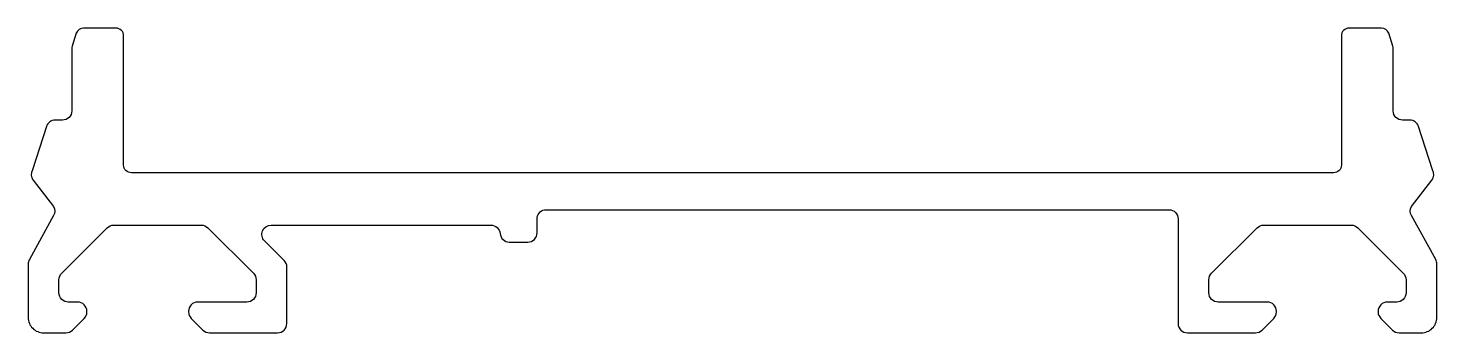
# Model space of a CAD drawing. Extents: x 930.2 to 976, y 311.8 to 321.7.
import ezdxf

# ---------------------------------------------------------------- set-up
doc = ezdxf.new("R2010")
doc.units = 0
doc.layers.get('0').update_dxf_attribs({"linetype": 'CONTINUOUS'})

msp = doc.modelspace()

# ---------------------------------------------------------------- linework, layer by layer
at = {"color": 0}
msp.add_lwpolyline([(945.536, 314.977, 0.389983), (945.835, 314.702), (946.437, 314.702, 0.414214), (946.737, 315.002), (946.737, 315.502, -0.365977), (947.033, 315.752), (967.254, 315.752, -0.414214), (967.554, 315.452), (967.554, 312.052, 0.414147), (967.854, 311.752), (970.066, 311.752, 0.198912), (970.279, 311.84), (970.66, 312.221, 0.198912), (970.748, 312.433), (970.748, 312.452, 0.414214), (970.448, 312.752), (968.854, 312.752, -0.414214), (968.554, 313.052), (968.554, 313.478, -0.198912), (968.642, 313.69), (970.116, 315.164, -0.198912), (970.328, 315.252), (973.18, 315.252, -0.198912), (973.392, 315.164), (974.866, 313.69, -0.198912), (974.954, 313.478), (974.954, 313.052, -0.414214), (974.654, 312.752), (974.348, 312.752, 0.414214), (974.048, 312.452), (974.048, 312.433, 0.198912), (974.136, 312.221), (974.516, 311.84, 0.198912), (974.728, 311.752), (975.454, 311.752, 0.414214), (975.954, 312.252), (975.954, 313.989, 0.126966), (975.917, 314.134), (975.128, 315.56, -0.260072), (975.129, 315.852), (975.792, 316.71, 0.306594), (975.813, 317.045), (975.362, 318.456, 0.326165), (975.076, 318.664), (974.84, 318.664, -0.414214), (974.54, 318.964), (974.54, 320.978, 0.077569), (974.526, 321.069), (974.392, 321.487, 0.316389), (974.157, 321.652), (973.104, 321.652, 0.414214), (972.854, 321.402), (972.854, 317.202, -0.414214), (972.604, 316.952), (933.562, 316.952, -0.414214), (933.312, 317.202), (933.312, 321.402, 0.414214), (933.062, 321.652), (932.009, 321.652, 0.316389), (931.774, 321.487), (931.64, 321.069, 0.077569), (931.626, 320.978), (931.626, 318.964, -0.414214), (931.326, 318.664), (931.09, 318.664, 0.326165), (930.804, 318.456), (930.353, 317.045, 0.306594), (930.374, 316.71), (931.037, 315.852, -0.260072), (931.038, 315.56), (930.25, 314.134, 0.126966), (930.212, 313.989), (930.212, 312.252, 0.414214), (930.712, 311.752), (931.438, 311.752, 0.198912), (931.65, 311.84), (932.031, 312.221, 0.198912), (932.118, 312.433), (932.118, 312.452, 0.414214), (931.818, 312.752), (931.512, 312.752, -0.414214), (931.212, 313.052), (931.212, 313.478, -0.198912), (931.3, 313.69), (932.774, 315.164, -0.198912), (932.986, 315.252), (935.838, 315.252, -0.198912), (936.05, 315.164), (937.524, 313.69, -0.198912), (937.612, 313.478), (937.612, 313.052, -0.414214), (937.312, 312.752), (935.718, 312.752, 0.414214), (935.418, 312.452), (935.418, 312.433, 0.198912), (935.506, 312.221), (935.888, 311.84, 0.198912), (936.1, 311.752), (938.312, 311.752, 0.414147), (938.612, 312.052), (938.612, 313.892, 0.198912), (938.524, 314.104), (938.388, 314.24), (937.888, 314.74, -0.668179), (938.101, 315.252), (945.237, 315.252, -0.389983), (945.536, 314.977)], format="xyb", dxfattribs=at)

doc.saveas('drawing.dxf')
